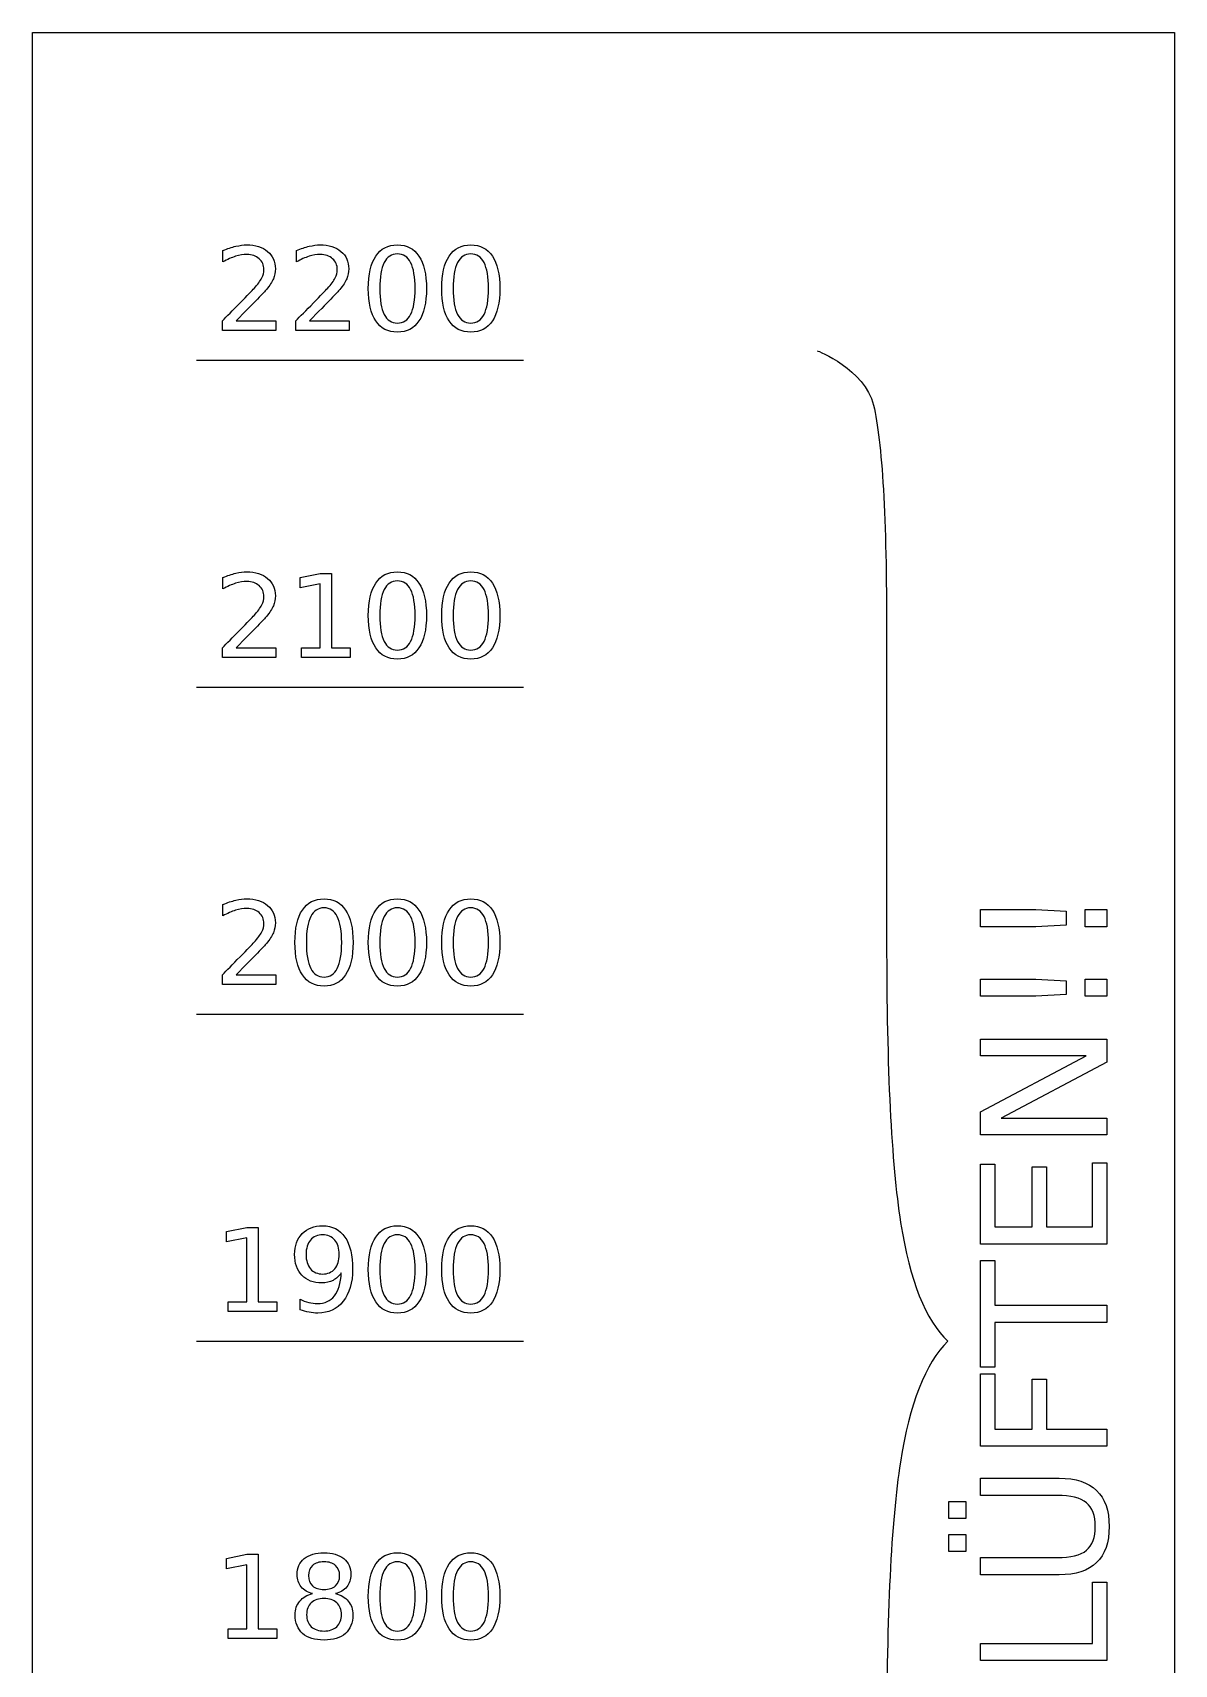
# Model space of a CAD drawing. Extents: x 60 to 130, y -20 to 380.
# Drawn here: x 60 to 129.8, y 280.2 to 380 of the extents above; entities that cross this region are included whole.
import ezdxf

# ---------------------------------------------------------------- set-up
doc = ezdxf.new("R2010")
doc.units = 0
doc.layers.add('Ebene_1', color=7, linetype='CONTINUOUS')

msp = doc.modelspace()

# ---------------------------------------------------------------- linework, layer by layer
at = {"layer": 'Ebene_1', "color": 7}
for p, q in [((59.977161, 380.035316), (129.81749, 380.035316)), ((59.977161, -20.03527), (59.977161, 380.035316)), ((129.81749, 380.035316), (129.81749, -20.03527)), ((71.620156, 366.009198), (71.620156, 366.711998)), ((76.109117, 366.009198), (76.109117, 366.711998)), ((82.289617, 367.053062), (82.289617, 367.053062)), ((82.289617, 366.501847), (82.289617, 366.501847)), ((86.778577, 367.053062), (86.778577, 367.053062)), ((86.778577, 366.501847), (86.778577, 366.501847)), ((71.585705, 361.816521), (71.585705, 362.402176)), ((72.422862, 362.402176), (74.851655, 362.402176)), ((72.422862, 362.402176), (72.422862, 362.402176)), ((74.851655, 362.402176), (74.851655, 361.816521)), ((76.074665, 361.816521), (76.074665, 362.402176)), ((76.911823, 362.402176), (79.340616, 362.402176)), ((76.911823, 362.402176), (76.911823, 362.402176)), ((79.340616, 362.402176), (79.340616, 361.816521)), ((74.851655, 361.816521), (71.585705, 361.816521)), ((79.340616, 361.816521), (76.074665, 361.816521)), ((71.620156, 346.009198), (71.620156, 346.711998)), ((76.333047, 346.711998), (77.562947, 346.960045)), ((76.333047, 346.078101), (76.333047, 346.711998)), ((77.562947, 346.960045), (78.258856, 346.960045)), ((78.258856, 346.960045), (78.258856, 342.402176)), ((82.289617, 347.053062), (82.289617, 347.053062)), ((82.289617, 346.501847), (82.289617, 346.501847)), ((86.778577, 347.053062), (86.778577, 347.053062)), ((86.778577, 346.501847), (86.778577, 346.501847)), ((77.569836, 346.326148), (76.333047, 346.078101)), ((77.569836, 342.402176), (77.569836, 346.326148)), ((71.585705, 341.816521), (71.585705, 342.402176)), ((72.422862, 342.402176), (74.851655, 342.402176)), ((72.422862, 342.402176), (72.422862, 342.402176)), ((74.851655, 342.402176), (74.851655, 341.816521)), ((76.432953, 342.402176), (77.569836, 342.402176)), ((76.432953, 341.816521), (76.432953, 342.402176)), ((78.258856, 342.402176), (79.395736, 342.402176)), ((79.395736, 342.402176), (79.395736, 341.816521)), ((112.21677, 343.255974), (112.21677, 324.50165)), ((74.851655, 341.816521), (71.585705, 341.816521)), ((79.395736, 341.816521), (76.432953, 341.816521)), ((71.620156, 326.009198), (71.620156, 326.711998)), ((77.800659, 327.053062), (77.800659, 327.053062)), ((77.800659, 326.501847), (77.800659, 326.501847)), ((82.289617, 327.053062), (82.289617, 327.053062)), ((82.289617, 326.501847), (82.289617, 326.501847)), ((86.778577, 327.053062), (86.778577, 327.053062)), ((86.778577, 326.501847), (86.778577, 326.501847)), ((117.96367, 325.343048), (117.96367, 326.39208)), ((117.96367, 326.39208), (121.34848, 326.39208)), ((121.34848, 326.39208), (123.19333, 326.288727)), ((124.36638, 325.343048), (124.36638, 326.39208)), ((124.36638, 326.39208), (125.67896, 326.39208)), ((125.67896, 326.39208), (125.67896, 325.343048)), ((123.19333, 325.451569), (121.34848, 325.343048)), ((123.19333, 326.288727), (123.19333, 325.451569)), ((121.34848, 325.343048), (117.96367, 325.343048)), ((125.67896, 325.343048), (124.36638, 325.343048)), ((71.585705, 321.816521), (71.585705, 322.402176)), ((72.422862, 322.402176), (74.851655, 322.402176)), ((72.422862, 322.402176), (72.422862, 322.402176)), ((74.851655, 322.402176), (74.851655, 321.816521)), ((74.851655, 321.816521), (71.585705, 321.816521)), ((117.96367, 321.100414), (117.96367, 322.149446)), ((117.96367, 322.149446), (121.34848, 322.149446)), ((121.34848, 322.149446), (123.19333, 322.046093)), ((123.19333, 322.046093), (123.19333, 321.208935)), ((124.36638, 321.100414), (124.36638, 322.149446)), ((124.36638, 322.149446), (125.67896, 322.149446)), ((125.67896, 322.149446), (125.67896, 321.100414)), ((121.34848, 321.100414), (117.96367, 321.100414)), ((123.19333, 321.208935), (121.34848, 321.100414)), ((125.67896, 321.100414), (124.36638, 321.100414)), ((117.96367, 317.452059), (117.96367, 318.464917)), ((117.96367, 318.464917), (125.67896, 318.464917)), ((125.67896, 318.464917), (125.67896, 317.059318)), ((117.96367, 314.03108), (124.41806, 317.452059)), ((124.41806, 317.452059), (117.96367, 317.452059)), ((125.67896, 317.059318), (119.22458, 313.638339)), ((117.96367, 312.625481), (117.96367, 314.03108)), ((119.22458, 313.638339), (125.67896, 313.638339)), ((125.67896, 313.638339), (125.67896, 312.625481)), ((125.67896, 312.625481), (117.96367, 312.625481)), ((117.96367, 305.938549), (117.96367, 310.816804)), ((117.96367, 310.816804), (118.84217, 310.816804)), ((118.84217, 310.816804), (118.84217, 306.982413)), ((121.12627, 306.982413), (121.12627, 310.656607)), ((121.12627, 310.656607), (122.00477, 310.656607)), ((122.00477, 310.656607), (122.00477, 306.982413)), ((124.80046, 306.982413), (124.80046, 310.909822)), ((124.80046, 310.909822), (125.67896, 310.909822)), ((125.67896, 310.909822), (125.67896, 305.938549)), ((71.844086, 306.711998), (73.073986, 306.960045)), ((71.844086, 306.078101), (71.844086, 306.711998)), ((73.073986, 306.960045), (73.769896, 306.960045)), ((73.769896, 306.960045), (73.769896, 302.402176)), ((82.289616, 307.053062), (82.289616, 307.053062)), ((82.289616, 306.501847), (82.289616, 306.501847)), ((86.778577, 307.053062), (86.778577, 307.053062)), ((86.778577, 306.501847), (86.778577, 306.501847)), ((118.84217, 306.982413), (121.12627, 306.982413)), ((122.00477, 306.982413), (124.80046, 306.982413)), ((73.080876, 306.326148), (71.844086, 306.078101)), ((73.080876, 302.402176), (73.080876, 306.326148)), ((125.67896, 305.938549), (117.96367, 305.938549)), ((117.96367, 298.404125), (117.96367, 304.930858)), ((117.96367, 304.930858), (118.84217, 304.930858)), ((118.84217, 304.930858), (118.84217, 302.192008)), ((77.717976, 304.104061), (77.717976, 304.104061)), ((76.333047, 301.923307), (76.333047, 302.557222)), ((71.943995, 302.402176), (73.080876, 302.402176)), ((71.943995, 301.816521), (71.943995, 302.402176)), ((74.906778, 301.816521), (71.943995, 301.816521)), ((73.769896, 302.402176), (74.906778, 302.402176)), ((74.906778, 302.402176), (74.906778, 301.816521)), ((76.333047, 301.923307), (76.333047, 301.923307)), ((118.84217, 302.192008), (125.67896, 302.192008)), ((125.67896, 302.192008), (125.67896, 301.142976)), ((125.67896, 301.142976), (118.84217, 301.142976)), ((118.84217, 301.142976), (118.84217, 298.404125)), ((118.84217, 298.404125), (117.96367, 298.404125)), ((117.96367, 293.57238), (117.96367, 298.006218)), ((117.96367, 298.006218), (118.84217, 298.006218)), ((118.84217, 298.006218), (118.84217, 294.616244)), ((121.11593, 294.616244), (121.11593, 297.675489)), ((121.11593, 297.675489), (121.99443, 297.675489)), ((121.99443, 297.675489), (121.99443, 294.616244)), ((118.84217, 294.616244), (121.11593, 294.616244)), ((121.99443, 294.616244), (125.67896, 294.616244)), ((125.67896, 294.616244), (125.67896, 293.57238)), ((125.67896, 293.57238), (117.96367, 293.57238)), ((117.96367, 290.564811), (117.96367, 291.613843)), ((117.96367, 291.613843), (122.77991, 291.613843)), ((122.65072, 290.564811), (117.96367, 290.564811)), ((116.01547, 289.148877), (116.01547, 290.197909)), ((116.01547, 290.197909), (117.0645, 290.197909)), ((117.0645, 290.197909), (117.0645, 289.148877)), ((117.0645, 289.148877), (116.01547, 289.148877)), ((116.01547, 287.128329), (116.01547, 288.17736)), ((116.01547, 288.17736), (117.0645, 288.17736)), ((117.0645, 288.17736), (117.0645, 287.128329)), ((71.844086, 286.711998), (73.073986, 286.960045)), ((71.844086, 286.078101), (71.844086, 286.711998)), ((73.073986, 286.960045), (73.769896, 286.960045)), ((73.769896, 286.960045), (73.769896, 282.402176)), ((82.289616, 287.053062), (82.289616, 287.053062)), ((82.289616, 286.501847), (82.289616, 286.501847)), ((86.778577, 287.053062), (86.778577, 287.053062)), ((86.778577, 286.501847), (86.778577, 286.501847)), ((117.0645, 287.128329), (116.01547, 287.128329)), ((117.96367, 285.707227), (117.96367, 286.756258)), ((117.96367, 286.756258), (122.65072, 286.756258)), ((73.080876, 286.326148), (71.844086, 286.078101)), ((73.080876, 282.402176), (73.080876, 286.326148)), ((76.849812, 285.654353), (76.849812, 285.654353)), ((122.77991, 285.707227), (117.96367, 285.707227)), ((77.104749, 284.555369), (77.104749, 284.555369)), ((124.80046, 281.500765), (124.80046, 285.257642)), ((124.80046, 285.257642), (125.67896, 285.257642)), ((125.67896, 285.257642), (125.67896, 280.456902)), ((77.800659, 284.259091), (77.800659, 284.259091)), ((71.943995, 282.402176), (73.080876, 282.402176)), ((71.943995, 281.816521), (71.943995, 282.402176)), ((74.906778, 281.816521), (71.943995, 281.816521)), ((73.769896, 282.402176), (74.906778, 282.402176)), ((74.906778, 282.402176), (74.906778, 281.816521)), ((117.96367, 280.456902), (117.96367, 281.500765)), ((117.96367, 281.500765), (124.80046, 281.500765)), ((125.67896, 280.456902), (117.96367, 280.456902))]:
    msp.add_line(p, q, dxfattribs=at)
for points in [[(71.620156, 366.711998), (71.900357, 366.824538), (72.162184, 366.909516), (72.405638, 366.966935)], [(72.395303, 366.353707), (72.154146, 366.277916), (71.895764, 366.16308), (71.620156, 366.009198)], [(73.087766, 366.467396), (72.869578, 366.467396), (72.638757, 366.4295), (72.395303, 366.353707)], [(72.405638, 366.966935), (72.649092, 367.024353), (72.871874, 367.053062), (73.073986, 367.053062)], [(73.073986, 367.053062), (73.606829, 367.053062), (74.031724, 366.919852), (74.348672, 366.653432)], [(73.835354, 366.209014), (73.644725, 366.381269), (73.395529, 366.467396), (73.087766, 366.467396)], [(74.348672, 366.653432), (74.665622, 366.387011), (74.824096, 366.031018), (74.824096, 365.585452)], [(76.109117, 366.711998), (76.389318, 366.824538), (76.651145, 366.909516), (76.894598, 366.966935)], [(76.884261, 366.353707), (76.643106, 366.277916), (76.384724, 366.16308), (76.109117, 366.009198)], [(77.576726, 366.467396), (77.358537, 366.467396), (77.127715, 366.4295), (76.884261, 366.353707)], [(76.894598, 366.966935), (77.13805, 367.024353), (77.360833, 367.053062), (77.562947, 367.053062)], [(77.562947, 367.053062), (78.095787, 367.053062), (78.520683, 366.919852), (78.837632, 366.653432)], [(78.324312, 366.209014), (78.133683, 366.381269), (77.884488, 366.467396), (77.576726, 366.467396)], [(78.837632, 366.653432), (79.15458, 366.387011), (79.313054, 366.031018), (79.313054, 365.585452)], [(80.511947, 364.383114), (80.511947, 365.251277), (80.663532, 365.912736), (80.9667, 366.367489)], [(80.9667, 366.367489), (81.272165, 366.824538), (81.713137, 367.053062), (82.289617, 367.053062)], [(82.289617, 366.501847), (81.931327, 366.501847), (81.661461, 366.324999), (81.480021, 365.971302)], [(82.289617, 367.053062), (82.866096, 367.053062), (83.30592, 366.824538), (83.609088, 366.367489)], [(83.099215, 365.971302), (82.920069, 366.324999), (82.650203, 366.501847), (82.289617, 366.501847)], [(83.609088, 366.367489), (83.914553, 365.912736), (84.067286, 365.251277), (84.067286, 364.383114)], [(85.000908, 364.383114), (85.000908, 365.251277), (85.152492, 365.912736), (85.45566, 366.367489)], [(85.45566, 366.367489), (85.761125, 366.824538), (86.202098, 367.053062), (86.778577, 367.053062)], [(86.778577, 366.501847), (86.420287, 366.501847), (86.150421, 366.324999), (85.968979, 365.971302)], [(86.778577, 367.053062), (87.355057, 367.053062), (87.79488, 366.824538), (88.098049, 366.367489)], [(87.588173, 365.971302), (87.409029, 366.324999), (87.139164, 366.501847), (86.778577, 366.501847)], [(88.098049, 366.367489), (88.403514, 365.912736), (88.556246, 365.251277), (88.556246, 364.383114)], [(74.124742, 365.540666), (74.124742, 365.813977), (74.028279, 366.03676), (73.835354, 366.209014)], [(73.990381, 365.027346), (74.079955, 365.201898), (74.124742, 365.373005), (74.124742, 365.540666)], [(74.824096, 365.585452), (74.824096, 365.374153), (74.783903, 365.173188), (74.703518, 364.98256)], [(78.6137, 365.540666), (78.6137, 365.813977), (78.517237, 366.03676), (78.324312, 366.209014)], [(78.479342, 365.027346), (78.568914, 365.201898), (78.6137, 365.373005), (78.6137, 365.540666)], [(79.313054, 365.585452), (79.313054, 365.374153), (79.272861, 365.173188), (79.192476, 364.98256)], [(81.480021, 365.971302), (81.300875, 365.619902), (81.211302, 365.090506), (81.211302, 364.383114)], [(83.371376, 364.383114), (83.371376, 365.090506), (83.280656, 365.619902), (83.099215, 365.971302)], [(85.968979, 365.971302), (85.789834, 365.619902), (85.700262, 365.090506), (85.700262, 364.383114)], [(87.860337, 364.383114), (87.860337, 365.090506), (87.769615, 365.619902), (87.588173, 365.971302)], [(72.66402, 363.501176), (73.12107, 363.962814), (73.408161, 364.260238), (73.525294, 364.393449)], [(73.525294, 364.393449), (73.748077, 364.643792), (73.903106, 364.855091), (73.990381, 365.027346)], [(74.272879, 364.314212), (74.215461, 364.247605), (74.032871, 364.05468), (73.72511, 363.735435)], [(74.703518, 364.98256), (74.625429, 364.794227), (74.481882, 364.571445), (74.272879, 364.314212)], [(77.15298, 363.501176), (77.610028, 363.962814), (77.89712, 364.260238), (78.014254, 364.393449)], [(78.014254, 364.393449), (78.237037, 364.643792), (78.392066, 364.855091), (78.479342, 365.027346)], [(78.76184, 364.314212), (78.704422, 364.247605), (78.521832, 364.05468), (78.21407, 363.735435)], [(79.192476, 364.98256), (79.114386, 364.794227), (78.970841, 364.571445), (78.76184, 364.314212)], [(80.9667, 362.398737), (80.663532, 362.855796), (80.511947, 363.517255), (80.511947, 364.383114)], [(81.211302, 364.383114), (81.211302, 363.678016), (81.300875, 363.148619), (81.480021, 362.794924)], [(83.099215, 362.794924), (83.280656, 363.148619), (83.371376, 363.678016), (83.371376, 364.383114)], [(84.067286, 364.383114), (84.067286, 363.517255), (83.914553, 362.855796), (83.609088, 362.398737)], [(85.45566, 362.398737), (85.152492, 362.855796), (85.000908, 363.517255), (85.000908, 364.383114)], [(85.700262, 364.383114), (85.700262, 363.678016), (85.789834, 363.148619), (85.968979, 362.794924)], [(87.588173, 362.794924), (87.769615, 363.148619), (87.860337, 363.678016), (87.860337, 364.383114)], [(88.556246, 364.383114), (88.556246, 363.517255), (88.403514, 362.855796), (88.098049, 362.398737)], [(71.585705, 362.402176), (71.84983, 362.675491), (72.209268, 363.041824), (72.66402, 363.501176)], [(73.72511, 363.735435), (73.417348, 363.418484), (72.983266, 362.974064), (72.422862, 362.402176)], [(76.074665, 362.402176), (76.338788, 362.675491), (76.698226, 363.041824), (77.15298, 363.501176)], [(78.21407, 363.735435), (77.906307, 363.418484), (77.472224, 362.974064), (76.911823, 362.402176)], [(82.289617, 361.716614), (81.713137, 361.716614), (81.272165, 361.943989), (80.9667, 362.398737)], [(81.480021, 362.794924), (81.661461, 362.443522), (81.931327, 362.267821), (82.289617, 362.267821)], [(82.289617, 362.267821), (82.650203, 362.267821), (82.920069, 362.443522), (83.099215, 362.794924)], [(83.609088, 362.398737), (83.30592, 361.943989), (82.866096, 361.716614), (82.289617, 361.716614)], [(86.778577, 361.716614), (86.202098, 361.716614), (85.761125, 361.943989), (85.45566, 362.398737)], [(85.968979, 362.794924), (86.150421, 362.443522), (86.420287, 362.267821), (86.778577, 362.267821)], [(86.778577, 362.267821), (87.139164, 362.267821), (87.409029, 362.443522), (87.588173, 362.794924)], [(88.098049, 362.398737), (87.79488, 361.943989), (87.355057, 361.716614), (86.778577, 361.716614)], [(107.98566, 360.573465), (107.98566, 360.573465), (110.88096, 359.464332), (111.41527, 357.246066)], [(70, 360), (76.666667, 360), (83.333333, 360), (90, 360)], [(111.41527, 357.246066), (111.9496, 355.02785), (112.21677, 350.364466), (112.21677, 343.255974)], [(71.620156, 346.711998), (71.900357, 346.824538), (72.162184, 346.909516), (72.405638, 346.966935)], [(72.395303, 346.353707), (72.154146, 346.277916), (71.895764, 346.16308), (71.620156, 346.009198)], [(73.087766, 346.467396), (72.869578, 346.467396), (72.638757, 346.4295), (72.395303, 346.353707)], [(72.405638, 346.966935), (72.649092, 347.024353), (72.871874, 347.053062), (73.073986, 347.053062)], [(73.073986, 347.053062), (73.606829, 347.053062), (74.031724, 346.919852), (74.348672, 346.653432)], [(73.835354, 346.209014), (73.644725, 346.381269), (73.395529, 346.467396), (73.087766, 346.467396)], [(74.348672, 346.653432), (74.665622, 346.387011), (74.824096, 346.031018), (74.824096, 345.585452)], [(80.511947, 344.383114), (80.511947, 345.251277), (80.663532, 345.912736), (80.9667, 346.367489)], [(80.9667, 346.367489), (81.272165, 346.824538), (81.713137, 347.053062), (82.289617, 347.053062)], [(82.289617, 346.501847), (81.931327, 346.501847), (81.661461, 346.324999), (81.480021, 345.971302)], [(82.289617, 347.053062), (82.866096, 347.053062), (83.30592, 346.824538), (83.609088, 346.367489)], [(83.099215, 345.971302), (82.920069, 346.324999), (82.650203, 346.501847), (82.289617, 346.501847)], [(83.609088, 346.367489), (83.914553, 345.912736), (84.067286, 345.251277), (84.067286, 344.383114)], [(85.000908, 344.383114), (85.000908, 345.251277), (85.152492, 345.912736), (85.45566, 346.367489)], [(85.45566, 346.367489), (85.761125, 346.824538), (86.202098, 347.053062), (86.778577, 347.053062)], [(86.778577, 346.501847), (86.420287, 346.501847), (86.150421, 346.324999), (85.968979, 345.971302)], [(86.778577, 347.053062), (87.355057, 347.053062), (87.79488, 346.824538), (88.098049, 346.367489)], [(87.588173, 345.971302), (87.409029, 346.324999), (87.139164, 346.501847), (86.778577, 346.501847)], [(88.098049, 346.367489), (88.403514, 345.912736), (88.556246, 345.251277), (88.556246, 344.383114)], [(74.124742, 345.540666), (74.124742, 345.813977), (74.028279, 346.03676), (73.835354, 346.209014)], [(73.990381, 345.027346), (74.079955, 345.201898), (74.124742, 345.373005), (74.124742, 345.540666)], [(74.824096, 345.585452), (74.824096, 345.374153), (74.783903, 345.173188), (74.703518, 344.98256)], [(81.480021, 345.971302), (81.300875, 345.619902), (81.211302, 345.090506), (81.211302, 344.383114)], [(83.371376, 344.383114), (83.371376, 345.090506), (83.280656, 345.619902), (83.099215, 345.971302)], [(85.968979, 345.971302), (85.789834, 345.619902), (85.700262, 345.090506), (85.700262, 344.383114)], [(87.860337, 344.383114), (87.860337, 345.090506), (87.769615, 345.619902), (87.588173, 345.971302)], [(72.66402, 343.501176), (73.12107, 343.962814), (73.408161, 344.260238), (73.525294, 344.393449)], [(73.525294, 344.393449), (73.748077, 344.643792), (73.903106, 344.855091), (73.990381, 345.027346)], [(74.703518, 344.98256), (74.625429, 344.794227), (74.481882, 344.571445), (74.272879, 344.314212)], [(80.9667, 342.398737), (80.663532, 342.855796), (80.511947, 343.517255), (80.511947, 344.383114)], [(81.211302, 344.383114), (81.211302, 343.678016), (81.300875, 343.148619), (81.480021, 342.794924)], [(83.099215, 342.794924), (83.280656, 343.148619), (83.371376, 343.678016), (83.371376, 344.383114)], [(84.067286, 344.383114), (84.067286, 343.517255), (83.914553, 342.855796), (83.609088, 342.398737)], [(85.45566, 342.398737), (85.152492, 342.855796), (85.000908, 343.517255), (85.000908, 344.383114)], [(85.700262, 344.383114), (85.700262, 343.678016), (85.789834, 343.148619), (85.968979, 342.794924)], [(87.588173, 342.794924), (87.769615, 343.148619), (87.860337, 343.678016), (87.860337, 344.383114)], [(88.556246, 344.383114), (88.556246, 343.517255), (88.403514, 342.855796), (88.098049, 342.398737)], [(71.585705, 342.402176), (71.84983, 342.675491), (72.209268, 343.041824), (72.66402, 343.501176)], [(73.72511, 343.735435), (73.417348, 343.418484), (72.983266, 342.974064), (72.422862, 342.402176)], [(74.272879, 344.314212), (74.215461, 344.247605), (74.032871, 344.05468), (73.72511, 343.735435)], [(82.289617, 341.716614), (81.713137, 341.716614), (81.272165, 341.943988), (80.9667, 342.398737)], [(81.480021, 342.794924), (81.661461, 342.443522), (81.931327, 342.267821), (82.289617, 342.267821)], [(82.289617, 342.267821), (82.650203, 342.267821), (82.920069, 342.443522), (83.099215, 342.794924)], [(83.609088, 342.398737), (83.30592, 341.943988), (82.866096, 341.716614), (82.289617, 341.716614)], [(86.778577, 341.716614), (86.202098, 341.716614), (85.761125, 341.943988), (85.45566, 342.398737)], [(85.968979, 342.794924), (86.150421, 342.443522), (86.420287, 342.267821), (86.778577, 342.267821)], [(86.778577, 342.267821), (87.139164, 342.267821), (87.409029, 342.443522), (87.588173, 342.794924)], [(88.098049, 342.398737), (87.79488, 341.943988), (87.355057, 341.716614), (86.778577, 341.716614)], [(70, 340), (76.666667, 340), (83.333333, 340), (90, 340)], [(71.620156, 326.711998), (71.900357, 326.824538), (72.162184, 326.909516), (72.405638, 326.966935)], [(73.087765, 326.467396), (72.869578, 326.467396), (72.638757, 326.4295), (72.395303, 326.353707)], [(72.405638, 326.966935), (72.649092, 327.024353), (72.871874, 327.053062), (73.073986, 327.053062)], [(73.073986, 327.053062), (73.606829, 327.053062), (74.031724, 326.919852), (74.348672, 326.653432)], [(73.835354, 326.209014), (73.644725, 326.381269), (73.395529, 326.467396), (73.087765, 326.467396)], [(74.348672, 326.653432), (74.665621, 326.387011), (74.824096, 326.031018), (74.824096, 325.585452)], [(76.477742, 326.367489), (76.783207, 326.824538), (77.224179, 327.053062), (77.800659, 327.053062)], [(77.800659, 326.501847), (77.442369, 326.501847), (77.172503, 326.324999), (76.99106, 325.971302)], [(77.800659, 327.053062), (78.377136, 327.053062), (78.81696, 326.824538), (79.12013, 326.367489)], [(78.610255, 325.971302), (78.431111, 326.324999), (78.161245, 326.501847), (77.800659, 326.501847)], [(80.9667, 326.367489), (81.272165, 326.824538), (81.713137, 327.053062), (82.289617, 327.053062)], [(82.289617, 326.501847), (81.931327, 326.501847), (81.661461, 326.324999), (81.480021, 325.971302)], [(82.289617, 327.053062), (82.866096, 327.053062), (83.30592, 326.824538), (83.609088, 326.367489)], [(83.099215, 325.971302), (82.920069, 326.324999), (82.650203, 326.501847), (82.289617, 326.501847)], [(85.45566, 326.367489), (85.761125, 326.824538), (86.202098, 327.053062), (86.778577, 327.053062)], [(86.778577, 326.501847), (86.420287, 326.501847), (86.150421, 326.324999), (85.968978, 325.971302)], [(86.778577, 327.053062), (87.355056, 327.053062), (87.79488, 326.824538), (88.098049, 326.367489)], [(87.588173, 325.971302), (87.409029, 326.324999), (87.139163, 326.501847), (86.778577, 326.501847)], [(72.395303, 326.353707), (72.154146, 326.277916), (71.895764, 326.16308), (71.620156, 326.009198)], [(74.124742, 325.540666), (74.124742, 325.813977), (74.028279, 326.03676), (73.835354, 326.209014)], [(73.990381, 325.027346), (74.079955, 325.201898), (74.124742, 325.373005), (74.124742, 325.540666)], [(74.824096, 325.585452), (74.824096, 325.374153), (74.783903, 325.173188), (74.703518, 324.98256)], [(76.022989, 324.383114), (76.022989, 325.251277), (76.174574, 325.912736), (76.477742, 326.367489)], [(76.99106, 325.971302), (76.811914, 325.619902), (76.722341, 325.090506), (76.722341, 324.383114)], [(78.882418, 324.383114), (78.882418, 325.090506), (78.791697, 325.619902), (78.610255, 325.971302)], [(79.12013, 326.367489), (79.425595, 325.912736), (79.578328, 325.251277), (79.578328, 324.383114)], [(80.511947, 324.383114), (80.511947, 325.251277), (80.663531, 325.912736), (80.9667, 326.367489)], [(81.480021, 325.971302), (81.300875, 325.619902), (81.211302, 325.090506), (81.211302, 324.383114)], [(83.371376, 324.383114), (83.371376, 325.090506), (83.280656, 325.619902), (83.099215, 325.971302)], [(83.609088, 326.367489), (83.914553, 325.912736), (84.067286, 325.251277), (84.067286, 324.383114)], [(85.000908, 324.383114), (85.000908, 325.251277), (85.152492, 325.912736), (85.45566, 326.367489)], [(85.968978, 325.971302), (85.789834, 325.619902), (85.700262, 325.090506), (85.700262, 324.383114)], [(87.860337, 324.383114), (87.860337, 325.090506), (87.769615, 325.619902), (87.588173, 325.971302)], [(88.098049, 326.367489), (88.403514, 325.912736), (88.556246, 325.251277), (88.556246, 324.383114)], [(72.664019, 323.501176), (73.121069, 323.962814), (73.408161, 324.260238), (73.525294, 324.393449)], [(73.525294, 324.393449), (73.748076, 324.643792), (73.903105, 324.855091), (73.990381, 325.027346)], [(74.703518, 324.98256), (74.625429, 324.794227), (74.481882, 324.571445), (74.272879, 324.314212)], [(76.477742, 322.398737), (76.174574, 322.855796), (76.022989, 323.517255), (76.022989, 324.383114)], [(76.722341, 324.383114), (76.722341, 323.678016), (76.811914, 323.148619), (76.99106, 322.794924)], [(78.610255, 322.794924), (78.791697, 323.148619), (78.882418, 323.678016), (78.882418, 324.383114)], [(79.578328, 324.383114), (79.578328, 323.517255), (79.425595, 322.855796), (79.12013, 322.398737)], [(80.9667, 322.398737), (80.663531, 322.855796), (80.511947, 323.517255), (80.511947, 324.383114)], [(81.211302, 324.383114), (81.211302, 323.678016), (81.300875, 323.148619), (81.480021, 322.794924)], [(83.099215, 322.794924), (83.280656, 323.148619), (83.371376, 323.678016), (83.371376, 324.383114)], [(84.067286, 324.383114), (84.067286, 323.517255), (83.914553, 322.855796), (83.609088, 322.398737)], [(85.45566, 322.398737), (85.152492, 322.855796), (85.000908, 323.517255), (85.000908, 324.383114)], [(85.700262, 324.383114), (85.700262, 323.678016), (85.789834, 323.148619), (85.968978, 322.794924)], [(87.588173, 322.794924), (87.769615, 323.148619), (87.860337, 323.678016), (87.860337, 324.383114)], [(88.556246, 324.383114), (88.556246, 323.517255), (88.403514, 322.855796), (88.098049, 322.398737)], [(112.21677, 324.50165), (112.21677, 316.586525), (112.50257, 310.839257), (113.07416, 307.259796)], [(71.585705, 322.402176), (71.849829, 322.675491), (72.209268, 323.041824), (72.664019, 323.501176)], [(73.72511, 323.735435), (73.417348, 323.418484), (72.983266, 322.974064), (72.422862, 322.402176)], [(74.272879, 324.314212), (74.215461, 324.247605), (74.032871, 324.05468), (73.72511, 323.735435)], [(77.800659, 321.716614), (77.224179, 321.716614), (76.783207, 321.943988), (76.477742, 322.398737)], [(76.99106, 322.794924), (77.172503, 322.443522), (77.442369, 322.267821), (77.800659, 322.267821)], [(77.800659, 322.267821), (78.161245, 322.267821), (78.431111, 322.443522), (78.610255, 322.794924)], [(79.12013, 322.398737), (78.81696, 321.943988), (78.377136, 321.716614), (77.800659, 321.716614)], [(82.289617, 321.716614), (81.713137, 321.716614), (81.272165, 321.943988), (80.9667, 322.398737)], [(81.480021, 322.794924), (81.661461, 322.443522), (81.931327, 322.267821), (82.289617, 322.267821)], [(82.289617, 322.267821), (82.650203, 322.267821), (82.920069, 322.443522), (83.099215, 322.794924)], [(83.609088, 322.398737), (83.30592, 321.943988), (82.866096, 321.716614), (82.289617, 321.716614)], [(86.778577, 321.716614), (86.202098, 321.716614), (85.761125, 321.943988), (85.45566, 322.398737)], [(85.968978, 322.794924), (86.150421, 322.443522), (86.420287, 322.267821), (86.778577, 322.267821)], [(86.778577, 322.267821), (87.139163, 322.267821), (87.409029, 322.443522), (87.588173, 322.794924)], [(88.098049, 322.398737), (87.79488, 321.943988), (87.355056, 321.716614), (86.778577, 321.716614)], [(70, 320), (76.666667, 320), (83.333333, 320), (90, 320)], [(76.002317, 305.302954), (76.002317, 305.831202), (76.158495, 306.254949), (76.47085, 306.574195)], [(76.47085, 306.574195), (76.783206, 306.893439), (77.198915, 307.053062), (77.717976, 307.053062)], [(77.717976, 306.501847), (77.40562, 306.501847), (77.157573, 306.393901), (76.973836, 306.178008)], [(77.717976, 307.053062), (78.312828, 307.053062), (78.766433, 306.824538), (79.078789, 306.367489)], [(78.458669, 306.178008), (78.277229, 306.393901), (78.030331, 306.501847), (77.717976, 306.501847)], [(80.9667, 306.367489), (81.272165, 306.824538), (81.713137, 307.053062), (82.289616, 307.053062)], [(82.289616, 306.501847), (81.931326, 306.501847), (81.661461, 306.324999), (81.480021, 305.971302)], [(82.289616, 307.053062), (82.866096, 307.053062), (83.30592, 306.824538), (83.609088, 306.367489)], [(83.099215, 305.971302), (82.920069, 306.324999), (82.650203, 306.501847), (82.289616, 306.501847)], [(85.45566, 306.367489), (85.761125, 306.824538), (86.202097, 307.053062), (86.778577, 307.053062)], [(86.778577, 306.501847), (86.420287, 306.501847), (86.150421, 306.324999), (85.968978, 305.971302)], [(86.778577, 307.053062), (87.355056, 307.053062), (87.79488, 306.824538), (88.098049, 306.367489)], [(87.588173, 305.971302), (87.409029, 306.324999), (87.139163, 306.501847), (86.778577, 306.501847)], [(113.07416, 307.259796), (113.63334, 303.680346), (114.59637, 301.260437), (115.96324, 300.000059)], [(76.973836, 306.178008), (76.792393, 305.964412), (76.701672, 305.672727), (76.701672, 305.302954)], [(78.734278, 305.302954), (78.734278, 305.672727), (78.642408, 305.964412), (78.458669, 306.178008)], [(79.078789, 306.367489), (79.393441, 305.912736), (79.550766, 305.251277), (79.550766, 304.383114)], [(80.511947, 304.383114), (80.511947, 305.251277), (80.663531, 305.912736), (80.9667, 306.367489)], [(81.480021, 305.971302), (81.300875, 305.619902), (81.211302, 305.090506), (81.211302, 304.383114)], [(83.371376, 304.383114), (83.371376, 305.090506), (83.280656, 305.619902), (83.099215, 305.971302)], [(83.609088, 306.367489), (83.914553, 305.912736), (84.067286, 305.251277), (84.067286, 304.383114)], [(85.000908, 304.383114), (85.000908, 305.251277), (85.152492, 305.912736), (85.45566, 306.367489)], [(85.968978, 305.971302), (85.789834, 305.619902), (85.700262, 305.090506), (85.700262, 304.383114)], [(87.860336, 304.383114), (87.860336, 305.090506), (87.769615, 305.619902), (87.588173, 305.971302)], [(88.098049, 306.367489), (88.403514, 305.912736), (88.556246, 305.251277), (88.556246, 304.383114)], [(76.45018, 304.024824), (76.151605, 304.337178), (76.002317, 304.763222), (76.002317, 305.302954)], [(76.701672, 305.302954), (76.701672, 304.930883), (76.792393, 304.63805), (76.973836, 304.424455)], [(76.973836, 304.424455), (77.157573, 304.210859), (77.40562, 304.104061), (77.717976, 304.104061)], [(77.717976, 304.104061), (78.030331, 304.104061), (78.277229, 304.210859), (78.458669, 304.424455)], [(78.458669, 304.424455), (78.642408, 304.63805), (78.734278, 304.930883), (78.734278, 305.302954)], [(77.673188, 303.559728), (77.158721, 303.559728), (76.751052, 303.71476), (76.45018, 304.024824)], [(78.351873, 303.718208), (78.147463, 303.612555), (77.921235, 303.559728), (77.673188, 303.559728)], [(78.858301, 304.172961), (78.725091, 303.975443), (78.556281, 303.823858), (78.351873, 303.718208)], [(78.441445, 302.763915), (78.684899, 303.073971), (78.823851, 303.543653), (78.858301, 304.172961)], [(79.550766, 304.383114), (79.550766, 303.572376), (79.357841, 302.924702), (78.97199, 302.440091)], [(80.9667, 302.398737), (80.663531, 302.855796), (80.511947, 303.517255), (80.511947, 304.383114)], [(81.211302, 304.383114), (81.211302, 303.678016), (81.300875, 303.148619), (81.480021, 302.794924)], [(83.099215, 302.794924), (83.280656, 303.148619), (83.371376, 303.678016), (83.371376, 304.383114)], [(84.067286, 304.383114), (84.067286, 303.517255), (83.914553, 302.855796), (83.609088, 302.398737)], [(85.45566, 302.398737), (85.152492, 302.855796), (85.000908, 303.517255), (85.000908, 304.383114)], [(85.700262, 304.383114), (85.700262, 303.678016), (85.789834, 303.148619), (85.968978, 302.794924)], [(87.588173, 302.794924), (87.769615, 303.148619), (87.860336, 303.678016), (87.860336, 304.383114)], [(88.556246, 304.383114), (88.556246, 303.517255), (88.403514, 302.855796), (88.098049, 302.398737)], [(76.333047, 302.557222), (76.507598, 302.474531), (76.684446, 302.411366), (76.863592, 302.367728)], [(77.390692, 302.30227), (77.850037, 302.30227), (78.200288, 302.456151), (78.441445, 302.763915)], [(78.97199, 302.440091), (78.588436, 301.957773), (78.071671, 301.716614), (77.421696, 301.716614)], [(81.480021, 302.794924), (81.661461, 302.443522), (81.931326, 302.267821), (82.289616, 302.267821)], [(82.289616, 302.267821), (82.650203, 302.267821), (82.920069, 302.443522), (83.099215, 302.794924)], [(85.968978, 302.794924), (86.150421, 302.443522), (86.420287, 302.267821), (86.778577, 302.267821)], [(86.778577, 302.267821), (87.139163, 302.267821), (87.409029, 302.443522), (87.588173, 302.794924)], [(76.891153, 301.768288), (76.712008, 301.802736), (76.525972, 301.854409), (76.333047, 301.923307)], [(76.863592, 302.367728), (77.042736, 302.324089), (77.218436, 302.30227), (77.390692, 302.30227)], [(77.421696, 301.716614), (77.247145, 301.716614), (77.070297, 301.733839), (76.891153, 301.768288)], [(82.289616, 301.716614), (81.713137, 301.716614), (81.272165, 301.943988), (80.9667, 302.398737)], [(83.609088, 302.398737), (83.30592, 301.943988), (82.866096, 301.716614), (82.289616, 301.716614)], [(86.778577, 301.716614), (86.202097, 301.716614), (85.761125, 301.943988), (85.45566, 302.398737)], [(88.098049, 302.398737), (87.79488, 301.943988), (87.355056, 301.716614), (86.778577, 301.716614)], [(70, 300), (76.666667, 300), (83.333333, 300), (90, 300)], [(115.96324, 300.000059), (114.58394, 298.638834), (113.6147, 296.168517), (113.05552, 292.589096)], [(113.05552, 292.589096), (112.49635, 289.009646), (112.21677, 283.287547), (112.21677, 275.42282)], [(122.77991, 291.613843), (123.785883, 291.613843), (124.54553, 291.364074), (125.05885, 290.864535)], [(124.43873, 290.115226), (124.07355, 290.41495), (123.477547, 290.564811), (122.65072, 290.564811)], [(125.05885, 290.864535), (125.572163, 290.368441), (125.82882, 289.634636), (125.82882, 288.663119)], [(124.98133, 288.663119), (124.98133, 289.331467), (124.800463, 289.815503), (124.43873, 290.115226)], [(124.43873, 287.205843), (124.800463, 287.505567), (124.98133, 287.991325), (124.98133, 288.663119)], [(125.82882, 288.663119), (125.82882, 287.688157), (125.572163, 286.950906), (125.05885, 286.451367)], [(76.157347, 285.71981), (76.157347, 286.130925), (76.303189, 286.455913), (76.594873, 286.694774)], [(76.594873, 286.694774), (76.888855, 286.933632), (77.290784, 287.053062), (77.800659, 287.053062)], [(77.800659, 286.501847), (77.499787, 286.501847), (77.26552, 286.427203), (77.097859, 286.277915)], [(77.800659, 287.053062), (78.312828, 287.053062), (78.714756, 286.933632), (79.006442, 286.694774)], [(78.500011, 286.277915), (78.332349, 286.427203), (78.099232, 286.501847), (77.800659, 286.501847)], [(79.006442, 286.694774), (79.298125, 286.455913), (79.443967, 286.130925), (79.443967, 285.71981)], [(80.9667, 286.367489), (81.272165, 286.824538), (81.713137, 287.053062), (82.289616, 287.053062)], [(82.289616, 286.501847), (81.931326, 286.501847), (81.661461, 286.324999), (81.480021, 285.971302)], [(82.289616, 287.053062), (82.866096, 287.053062), (83.30592, 286.824538), (83.609088, 286.367489)], [(83.099215, 285.971302), (82.920069, 286.324999), (82.650203, 286.501847), (82.289616, 286.501847)], [(85.45566, 286.367489), (85.761125, 286.824538), (86.202097, 287.053062), (86.778577, 287.053062)], [(86.778577, 286.501847), (86.420287, 286.501847), (86.150421, 286.324999), (85.968978, 285.971302)], [(86.778577, 287.053062), (87.355056, 287.053062), (87.79488, 286.824538), (88.098049, 286.367489)], [(87.588173, 285.971302), (87.409029, 286.324999), (87.139163, 286.501847), (86.778577, 286.501847)], [(122.65072, 286.756258), (123.477547, 286.756258), (124.07355, 286.90612), (124.43873, 287.205843)], [(125.05885, 286.451367), (124.54553, 285.955274), (123.785883, 285.707227), (122.77991, 285.707227)], [(76.405394, 284.972225), (76.24003, 285.176633), (76.157347, 285.425828), (76.157347, 285.71981)], [(77.097859, 286.277915), (76.932495, 286.128628), (76.849812, 285.920774), (76.849812, 285.654353)], [(76.849812, 285.654353), (76.849812, 285.387933), (76.932495, 285.180079), (77.097859, 285.03079)], [(78.75495, 285.654353), (78.75495, 285.920774), (78.66997, 286.128628), (78.500011, 286.277915)], [(78.500011, 285.03079), (78.66997, 285.180079), (78.75495, 285.387933), (78.75495, 285.654353)], [(79.443967, 285.71981), (79.443967, 285.425828), (79.360137, 285.176633), (79.192475, 284.972225)], [(80.511947, 284.383114), (80.511947, 285.251277), (80.663531, 285.912736), (80.9667, 286.367489)], [(81.480021, 285.971302), (81.300875, 285.619902), (81.211302, 285.090506), (81.211302, 284.383114)], [(83.371376, 284.383114), (83.371376, 285.090506), (83.280656, 285.619902), (83.099215, 285.971302)], [(83.609088, 286.367489), (83.914553, 285.912736), (84.067286, 285.251277), (84.067286, 284.383114)], [(85.000908, 284.383114), (85.000908, 285.251277), (85.152492, 285.912736), (85.45566, 286.367489)], [(85.968978, 285.971302), (85.789834, 285.619902), (85.700262, 285.090506), (85.700262, 284.383114)], [(87.860336, 284.383114), (87.860336, 285.090506), (87.769615, 285.619902), (87.588173, 285.971302)], [(88.098049, 286.367489), (88.403514, 285.912736), (88.556246, 285.251277), (88.556246, 284.383114)], [(76.319267, 284.097171), (76.507599, 284.324547), (76.769427, 284.47728), (77.104749, 284.555369)], [(77.104749, 284.555369), (76.806174, 284.628863), (76.573055, 284.767815), (76.405394, 284.972225)], [(77.097859, 285.03079), (77.26552, 284.881504), (77.499787, 284.80686), (77.800659, 284.80686)], [(77.800659, 284.80686), (78.099232, 284.80686), (78.332349, 284.881504), (78.500011, 285.03079)], [(79.192475, 284.972225), (79.027111, 284.767815), (78.796289, 284.628863), (78.500011, 284.555369)], [(78.500011, 284.555369), (78.835335, 284.47728), (79.096014, 284.324547), (79.282047, 284.097171)], [(76.036769, 283.263448), (76.036769, 283.591886), (76.130935, 283.869794), (76.319267, 284.097171)], [(77.018622, 283.993817), (76.83029, 283.816969), (76.736123, 283.573513), (76.736123, 283.263448)], [(77.800659, 284.259091), (77.469929, 284.259091), (77.20925, 284.170666), (77.018622, 283.993817)], [(78.582693, 283.993817), (78.394362, 284.170666), (78.133684, 284.259091), (77.800659, 284.259091)], [(78.868636, 283.263448), (78.868636, 283.573513), (78.773322, 283.816969), (78.582693, 283.993817)], [(79.282047, 284.097171), (79.47038, 283.869794), (79.564546, 283.591886), (79.564546, 283.263448)], [(80.9667, 282.398737), (80.663531, 282.855796), (80.511947, 283.517255), (80.511947, 284.383114)], [(81.211302, 284.383114), (81.211302, 283.678016), (81.300875, 283.148619), (81.480021, 282.794924)], [(83.099215, 282.794924), (83.280656, 283.148619), (83.371376, 283.678016), (83.371376, 284.383114)], [(84.067286, 284.383114), (84.067286, 283.517255), (83.914553, 282.855796), (83.609088, 282.398737)], [(85.45566, 282.398737), (85.152492, 282.855796), (85.000908, 283.517255), (85.000908, 284.383114)], [(85.700262, 284.383114), (85.700262, 283.678016), (85.789834, 283.148619), (85.968978, 282.794924)], [(87.588173, 282.794924), (87.769615, 283.148619), (87.860336, 283.678016), (87.860336, 284.383114)], [(88.556246, 284.383114), (88.556246, 283.517255), (88.403514, 282.855796), (88.098049, 282.398737)], [(76.491521, 282.116241), (76.188353, 282.382659), (76.036769, 282.765061), (76.036769, 283.263448)], [(76.736123, 283.263448), (76.736123, 282.953392), (76.83029, 282.70994), (77.018622, 282.533092)], [(77.018622, 282.533092), (77.20925, 282.356245), (77.469929, 282.267821), (77.800659, 282.267821)], [(77.800659, 282.267821), (78.131388, 282.267821), (78.392066, 282.356245), (78.582693, 282.533092)], [(78.582693, 282.533092), (78.773322, 282.712233), (78.868636, 282.955685), (78.868636, 283.263448)], [(79.564546, 283.263448), (79.564546, 282.765061), (79.411813, 282.382659), (79.106348, 282.116241)], [(81.480021, 282.794924), (81.661461, 282.443522), (81.931326, 282.267821), (82.289616, 282.267821)], [(82.289616, 282.267821), (82.650203, 282.267821), (82.920069, 282.443522), (83.099215, 282.794924)], [(85.968978, 282.794924), (86.150421, 282.443522), (86.420287, 282.267821), (86.778577, 282.267821)], [(86.778577, 282.267821), (87.139163, 282.267821), (87.409029, 282.443522), (87.588173, 282.794924)], [(77.800659, 281.716614), (77.233365, 281.716614), (76.796986, 281.849823), (76.491521, 282.116241)], [(79.106348, 282.116241), (78.80318, 281.849823), (78.36795, 281.716614), (77.800659, 281.716614)], [(82.289616, 281.716614), (81.713137, 281.716614), (81.272165, 281.943988), (80.9667, 282.398737)], [(83.609088, 282.398737), (83.30592, 281.943988), (82.866096, 281.716614), (82.289616, 281.716614)], [(86.778577, 281.716614), (86.202097, 281.716614), (85.761125, 281.943988), (85.45566, 282.398737)], [(88.098049, 282.398737), (87.79488, 281.943988), (87.355056, 281.716614), (86.778577, 281.716614)]]:
    msp.add_open_spline(points, degree=3, dxfattribs=at)

doc.saveas('drawing.dxf')
